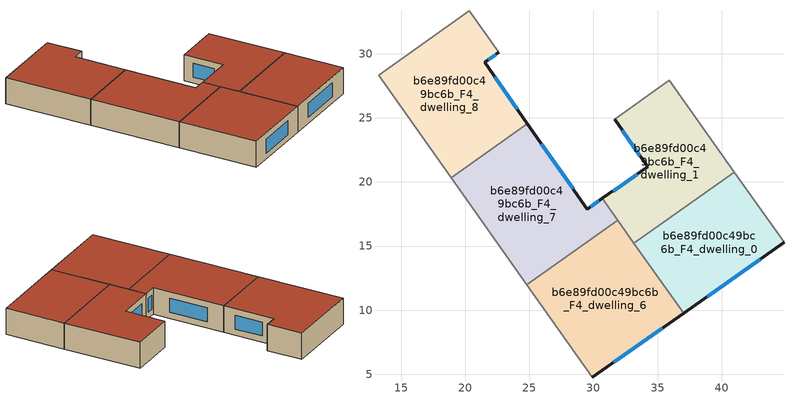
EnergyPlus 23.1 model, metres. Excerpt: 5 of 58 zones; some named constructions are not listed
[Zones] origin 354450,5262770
b6e89fd00c49bc6b_F4_dwelling_0
 floor to b6e89fd00c49bc6b_F3_dwelling_0 (EU_floor_Construction): 40.97,20.77 44.86,15.28 37.03,9.77 33.16,15.24 z12
 wall outside (EU_wall_Construction): 37.03,9.77 44.86,15.28 z12:15
 wall adiabatic (EU_wall_Construction): 44.86,15.28 40.97,20.77 z12:15
 wall to b6e89fd00c49bc6b_F4_dwelling_1 (EU_wall_Construction): 40.97,20.77 33.16,15.24 z12:15
 wall to b6e89fd00c49bc6b_F4_dwelling_6 (EU_wall_Construction): 33.16,15.24 37.03,9.77 z12:15
 window (EU_Window_Construction): 38.87,11.06 43.02,13.99 z12.7:14.3
 roof outside (EU_roof_Construction): 44.86,15.28 40.97,20.77 33.16,15.24 37.03,9.77 z15
b6e89fd00c49bc6b_F4_dwelling_1
 floor to b6e89fd00c49bc6b_F3_dwelling_1 (EU_floor_Construction): 35.92,27.91 40.97,20.77 33.16,15.24 30.7,18.71 34.24,21.17 31.65,24.89 z12
 wall outside (EU_wall_Construction): 31.65,24.89 34.24,21.17 30.7,18.71 z12:15
 wall to b6e89fd00c49bc6b_F4_dwelling_2 (EU_wall_Construction): 35.92,27.91 31.65,24.89 z12:15
 wall adiabatic (EU_wall_Construction): 40.97,20.77 35.92,27.91 z12:15
 wall to b6e89fd00c49bc6b_F4_dwelling_7 (EU_wall_Construction): 30.7,18.71 31.9,17.02 z12:15
 wall to b6e89fd00c49bc6b_F4_dwelling_6 (EU_wall_Construction): 31.9,17.02 33.16,15.24 z12:15
 window (EU_Window_Construction): 33.41,20.6 31.53,19.29 / 32.25,24.02 33.63,22.05 z12.7:14.3
 roof outside (EU_roof_Construction): 40.97,20.77 35.92,27.91 31.65,24.89 34.24,21.17 30.7,18.71 33.16,15.24 z15
b6e89fd00c49bc6b_F4_dwelling_6
 floor to b6e89fd00c49bc6b_F3_dwelling_6 (EU_floor_Construction): 31.9,17.02 37.03,9.77 29.93,4.77 24.8,12 z12
 wall outside (EU_wall_Construction): 29.93,4.77 37.03,9.77 z12:15
 wall adiabatic (EU_wall_Construction): 24.8,12 29.93,4.77 z12:15
 wall to b6e89fd00c49bc6b_F4_dwelling_7 (EU_wall_Construction): 31.9,17.02 24.8,12 z12:15
 window (EU_Window_Construction): 31.6,5.94 35.36,8.6 z12.7:14.3
 roof outside (EU_roof_Construction): 37.03,9.77 31.9,17.02 24.8,12 29.93,4.77 z15
b6e89fd00c49bc6b_F4_dwelling_7
 floor to b6e89fd00c49bc6b_F3_dwelling_7 (EU_floor_Construction): 30.7,18.71 31.9,17.02 24.8,12 18.91,20.33 24.86,24.55 29.51,17.89 z12
 wall outside (EU_wall_Construction): 30.7,18.71 29.51,17.89 24.86,24.55 z12:15
 wall adiabatic (EU_wall_Construction): 18.91,20.33 24.8,12 z12:15
 wall to b6e89fd00c49bc6b_F4_dwelling_8 (EU_wall_Construction): 24.86,24.55 18.91,20.33 z12:15
 window (EU_Window_Construction): 30.42,18.52 29.79,18.08 / 28.42,19.45 25.95,22.98 z12.7:14.3
 roof outside (EU_roof_Construction): 31.9,17.02 30.7,18.71 29.51,17.89 24.86,24.55 18.91,20.33 24.8,12 z15
b6e89fd00c49bc6b_F4_dwelling_8
 floor to b6e89fd00c49bc6b_F3_dwelling_8 (EU_floor_Construction): 22.64,30.1 21.52,29.33 24.86,24.55 18.91,20.33 13.24,28.33 20.33,33.35 z12
 wall outside (EU_wall_Construction): 24.86,24.55 21.52,29.33 22.64,30.1 z12:15
 wall adiabatic (EU_wall_Construction): 13.24,28.33 18.91,20.33 z12:15
 wall to b6e89fd00c49bc6b_F4_dwelling_9 (EU_wall_Construction): 20.33,33.35 13.24,28.33 z12:15
 wall to b6e89fd00c49bc6b_F4_dwelling_3 (EU_wall_Construction): 22.64,30.1 20.33,33.35 z12:15
 window (EU_Window_Construction): 21.78,29.51 22.37,29.92 / 24.07,25.67 22.3,28.21 z12.7:14.3
 roof outside (EU_roof_Construction): 24.86,24.55 21.52,29.33 22.64,30.1 20.33,33.35 13.24,28.33 18.91,20.33 z15
[SCHEDULE:FILE] Column Number=1; Rows to Skip at Top=0; Number of Hours of Data=8760; Column Separator=Comma; Interpolate to Timestep=No; Minutes per Item=60; Adjust Schedule for Daylight Savings=Yes
Name | File
EU_Step8_GainSchedule_b6e89fd00c49bc6b_F4_dwelling_1_f000 | ../../schedules/b6e89fd00c49bc6b/b6e89fd00c49bc6b_F4_dwelling_1_f000_gain.csv
EU_Step8_GainSchedule_b6e89fd00c49bc6b_F4_dwelling_2_f000 | ../../schedules/b6e89fd00c49bc6b/b6e89fd00c49bc6b_F4_dwelling_2_f000_gain.csv
EU_Step8_GainSchedule_b6e89fd00c49bc6b_F4_dwelling_3_f000 | ../../schedules/b6e89fd00c49bc6b/b6e89fd00c49bc6b_F4_dwelling_3_f000_gain.csv
EU_Step8_GainSchedule_b6e89fd00c49bc6b_F4_dwelling_4_f000 | ../../schedules/b6e89fd00c49bc6b/b6e89fd00c49bc6b_F4_dwelling_4_f000_gain.csv
EU_Step8_GainSchedule_b6e89fd00c49bc6b_F4_dwelling_5_f000 | ../../schedules/b6e89fd00c49bc6b/b6e89fd00c49bc6b_F4_dwelling_5_f000_gain.csv
EU_Step8_GainSchedule_b6e89fd00c49bc6b_F4_dwelling_6_f000 | ../../schedules/b6e89fd00c49bc6b/b6e89fd00c49bc6b_F4_dwelling_6_f000_gain.csv
EU_Step8_GainSchedule_b6e89fd00c49bc6b_F4_dwelling_7_f000 | ../../schedules/b6e89fd00c49bc6b/b6e89fd00c49bc6b_F4_dwelling_7_f000_gain.csv
EU_Step8_GainSchedule_b6e89fd00c49bc6b_F4_dwelling_8_f000 | ../../schedules/b6e89fd00c49bc6b/b6e89fd00c49bc6b_F4_dwelling_8_f000_gain.csv
EU_Step8_GainSchedule_b6e89fd00c49bc6b_F4_dwelling_9_f000 | ../../schedules/b6e89fd00c49bc6b/b6e89fd00c49bc6b_F4_dwelling_9_f000_gain.csv
EU_Step8_GainSchedule_b6e89fd00c49bc6b_F4_dwelling_10_f000 | ../../schedules/b6e89fd00c49bc6b/b6e89fd00c49bc6b_F4_dwelling_10_f000_gain.csv
